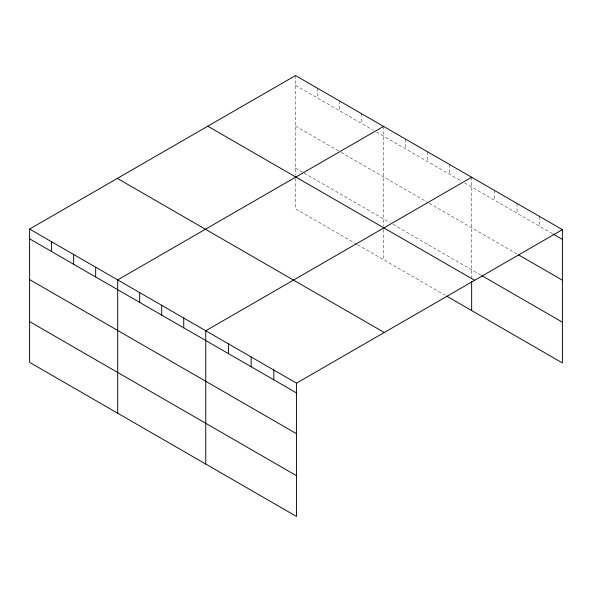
<?xml version="1.0" encoding="UTF-8"?>
<svg xmlns="http://www.w3.org/2000/svg" width="592" height="592" viewBox="0 0 592 592"><rect width="100%" height="100%" fill="white"/><g stroke="black" fill="none" stroke-linecap="round" stroke-linejoin="round"><path stroke-width="0.44" stroke-dasharray="2.96 2.22" d="M295.497 75.547L295.497 175.173M295.497 85.315L373.352 130.262M376.497 132.083L461.427 181.115M464.572 182.935L552.232 233.537M295.497 126.081L339.534 151.508M341.103 152.418L427.609 202.36M429.185 203.263L517.023 253.983M295.497 168.084L303.356 172.62M304.147 173.079L389.862 222.562M393.007 224.383L481.037 275.206M356.835 244.259L295.497 208.85L295.497 178.717M357.62 244.718L444.91 295.112M539.712 216.539L539.712 226.314M517.023 203.441L517.023 213.216M494.342 190.343L494.342 200.118M471.654 177.245L471.654 277.759M449.631 164.532L449.631 174.307M427.609 151.818L427.609 161.594M405.594 139.105L405.594 148.881M383.572 126.392L383.572 226.026M383.572 229.57L383.572 259.703M361.549 113.679L361.549 123.454M339.534 100.973L339.534 110.741M317.512 88.26L317.512 98.028"/><path stroke-width="0.89" d="M562.4 229.644L296.503 383.15L296.503 516.453L29.6 362.356L29.6 229.052L295.497 75.547L562.4 229.644L562.4 362.948L446.486 296.022M383.572 126.392L117.682 279.905L117.682 413.209M471.654 177.245L205.757 330.758L205.757 464.061M553.009 233.988L562.4 239.412M518.592 254.886L562.4 280.179M481.821 275.657L562.4 322.181M207.748 126.2L474.658 280.297M117.342 178.399L384.252 332.497M29.6 229.052L296.503 383.15M29.6 238.828L296.503 392.925M29.6 279.594L296.503 433.692M29.6 321.597L296.503 475.694M471.654 281.304L471.654 310.548M273.822 370.052L273.822 379.827M251.134 356.954L251.134 366.729M228.445 343.856L228.445 353.631M183.742 318.045L183.742 327.82M161.72 305.331L161.72 315.107M139.697 292.618L139.697 302.394M95.66 267.192L95.66 276.967M73.637 254.479L73.637 264.254M51.622 241.765L51.622 251.541"/></g></svg>
